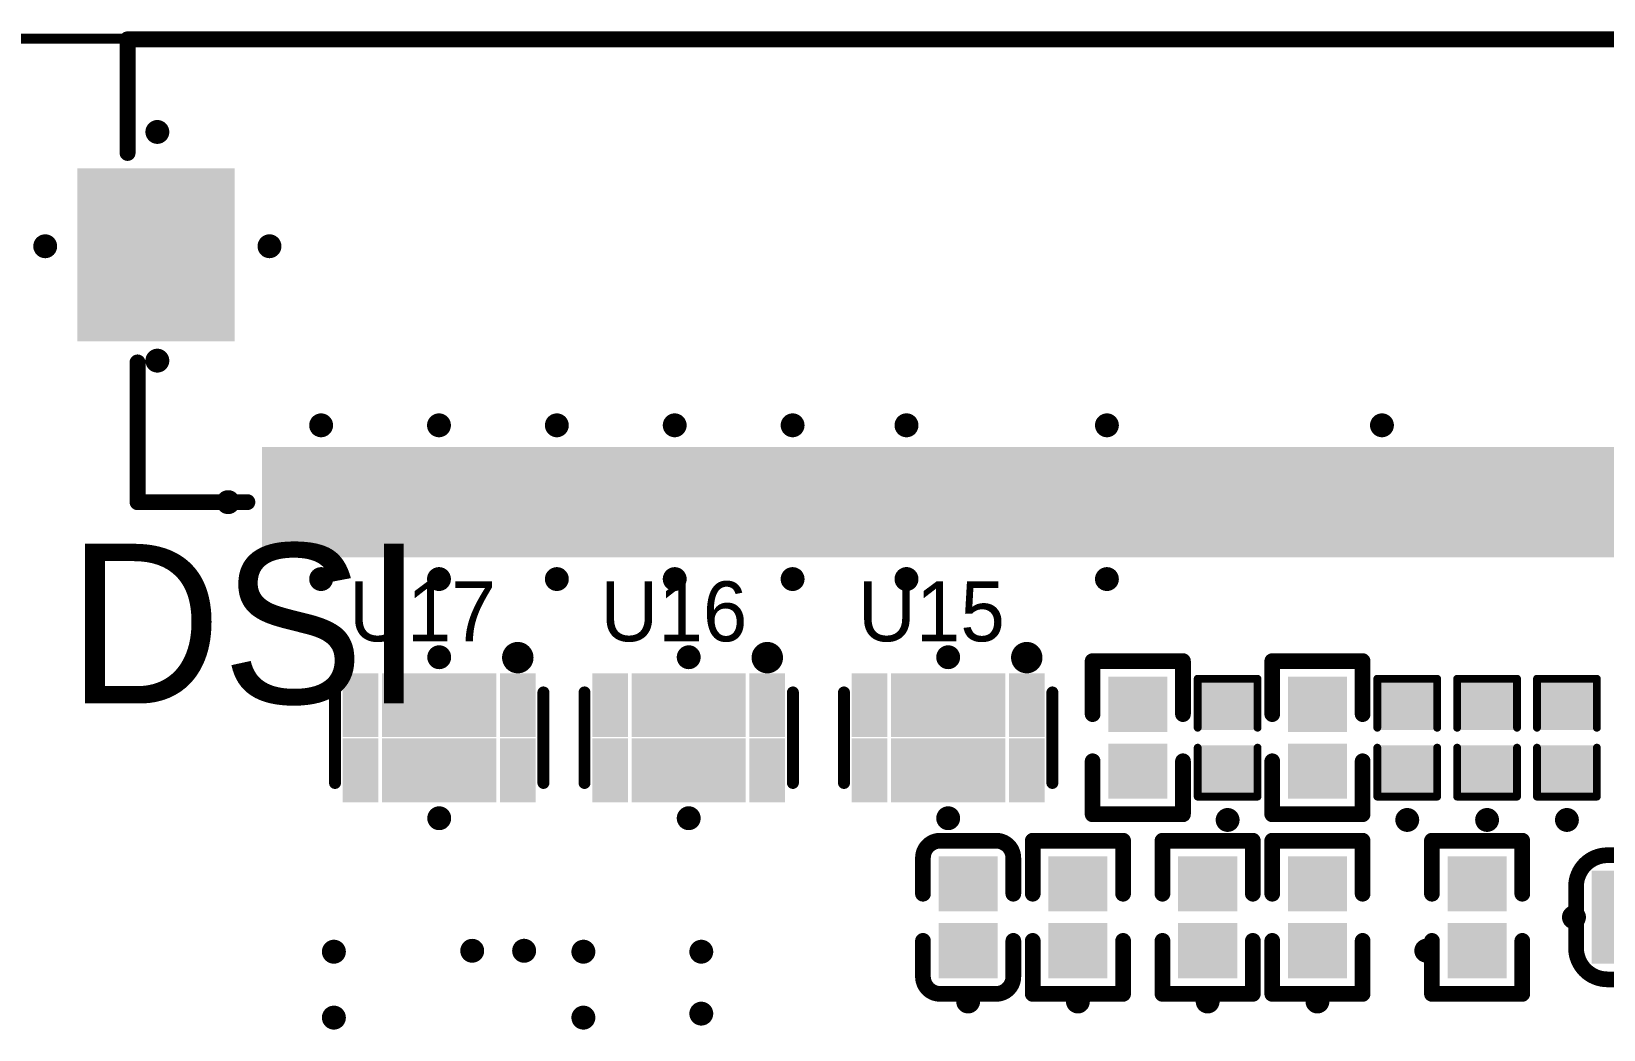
# Model space of a CAD drawing. Header units: millimetres. Extents: x 1205 to 1330, y 770 to 864.
# Drawn here: x 1232.02 to 1252.03, y 847.03 to 859.73 of the extents above; entities that cross this region are included whole.
import ezdxf

# ---------------------------------------------------------------- set-up
doc = ezdxf.new("R2010")
doc.units = ezdxf.units.MM
for name, color, linetype in [('Mechanical1', 6, 'Continuous'), ('TopOverlay', 2, 'Continuous'), ('TopPaste', 8, 'Continuous'), ('TopSolder', 216, 'Continuous'), ('ViaHoleLayer', 16, 'Continuous')]:
    doc.layers.add(name, color=color, linetype=linetype)

# ---------------------------------------------------------------- blocks, each defined once
blk = doc.blocks.new('0402_R_13')
at = {"layer": 'TopOverlay', "const_width": 0.2}
for points in [[(-0.975, 0.575), (-0.3, 0.575)], [(-0.975, 0.575), (-0.975, -0.575)], [(0.3, 0.575), (0.975, 0.575)], [(0.975, 0.575), (0.975, -0.575)], [(-0.3, -0.575), (-0.975, -0.575)], [(0.975, -0.575), (0.3, -0.575)]]:
    blk.add_lwpolyline(points, dxfattribs=at)
at = {"layer": 'TopOverlay', "const_width": 0.1}
for points in [[(-1.025, 0.575, 1), (-0.925, 0.575, 1)], [(-1.025, 0.575, 1), (-0.925, 0.575, 1)], [(-0.35, 0.575, 1), (-0.25, 0.575, 1)], [(0.25, 0.575, 1), (0.35, 0.575, 1)], [(0.925, 0.575, 1), (1.025, 0.575, 1)], [(0.925, 0.575, 1), (1.025, 0.575, 1)], [(-1.025, -0.575, 1), (-0.925, -0.575, 1)], [(-1.025, -0.575, 1), (-0.925, -0.575, 1)], [(-0.35, -0.575, 1), (-0.25, -0.575, 1)], [(0.25, -0.575, 1), (0.35, -0.575, 1)], [(0.925, -0.575, 1), (1.025, -0.575, 1)], [(0.925, -0.575, 1), (1.025, -0.575, 1)]]:
    blk.add_lwpolyline(points, format="xyb", close=True, dxfattribs=at)
at = {"layer": 'TopPaste'}
for points in [[(-0.725, -0.325), (-0.125, -0.325), (-0.725, 0.325), (-0.125, 0.325)], [(0.125, -0.325), (0.725, -0.325), (0.125, 0.325), (0.725, 0.325)]]:
    blk.add_solid(points, dxfattribs=at)
at = {"layer": 'TopSolder'}
for points in [[(-0.776, -0.376), (-0.074, -0.376), (-0.776, 0.376), (-0.074, 0.376)], [(0.074, -0.376), (0.776, -0.376), (0.074, 0.376), (0.776, 0.376)]]:
    blk.add_solid(points, dxfattribs=at)
blk = doc.blocks.new('0603_C_72')
at = {"layer": 'TopOverlay', "const_width": 0.2}
for points in [[(-1.535, 0.39, -0.414213), (-1.135, 0.79)], [(1.135, 0.79, -0.414213), (1.535, 0.39)], [(-1.135, -0.79, -0.414213), (-1.535, -0.39)], [(1.535, -0.39, -0.414213), (1.135, -0.79)]]:
    blk.add_lwpolyline(points, format="xyb", dxfattribs=at)
for points in [[(-0.4, 0.79), (-1.135, 0.79)], [(1.135, 0.79), (0.4, 0.79)], [(-1.535, 0.39), (-1.535, -0.39)], [(1.535, 0.39), (1.535, -0.39)], [(-0.4, -0.79), (-1.135, -0.79)], [(1.135, -0.79), (0.4, -0.79)]]:
    blk.add_lwpolyline(points, dxfattribs=at)
at = {"layer": 'TopOverlay', "const_width": 0.1}
for points in [[(-1.185, 0.79, 1), (-1.085, 0.79, 1)], [(-1.185, 0.79, 1), (-1.085, 0.79, 1)], [(-0.45, 0.79, 1), (-0.35, 0.79, 1)], [(0.35, 0.79, 1), (0.45, 0.79, 1)], [(1.085, 0.79, 1), (1.185, 0.79, 1)], [(1.085, 0.79, 1), (1.185, 0.79, 1)], [(-1.585, 0.39, 1), (-1.485, 0.39, 1)], [(-1.585, 0.39, 1), (-1.485, 0.39, 1)], [(1.485, 0.39, 1), (1.585, 0.39, 1)], [(1.485, 0.39, 1), (1.585, 0.39, 1)], [(-1.585, -0.39, 1), (-1.485, -0.39, 1)], [(-1.585, -0.39, 1), (-1.485, -0.39, 1)], [(1.485, -0.39, 1), (1.585, -0.39, 1)], [(1.485, -0.39, 1), (1.585, -0.39, 1)], [(-1.185, -0.79, 1), (-1.085, -0.79, 1)], [(-1.185, -0.79, 1), (-1.085, -0.79, 1)], [(-0.45, -0.79, 1), (-0.35, -0.79, 1)], [(0.35, -0.79, 1), (0.45, -0.79, 1)], [(1.085, -0.79, 1), (1.185, -0.79, 1)], [(1.085, -0.79, 1), (1.185, -0.79, 1)]]:
    blk.add_lwpolyline(points, format="xyb", close=True, dxfattribs=at)
at = {"layer": 'TopPaste'}
for points in [[(-1.235, -0.49), (-0.305, -0.49), (-1.235, 0.49), (-0.305, 0.49)], [(0.305, -0.49), (1.235, -0.49), (0.305, 0.49), (1.235, 0.49)]]:
    blk.add_solid(points, dxfattribs=at)
at = {"layer": 'TopSolder'}
for points in [[(-1.337, -0.592), (-0.203, -0.592), (-1.337, 0.592), (-0.203, 0.592)], [(0.203, -0.592), (1.337, -0.592), (0.203, 0.592), (1.337, 0.592)]]:
    blk.add_solid(points, dxfattribs=at)
blk = doc.blocks.new('0402_C_73')
at = {"layer": 'TopOverlay', "const_width": 0.2}
for points in [[(-0.975, 0.355, -0.414214), (-0.755, 0.575)], [(0.755, 0.575, -0.414214), (0.975, 0.355)], [(-0.755, -0.575, -0.414214), (-0.975, -0.355)], [(0.975, -0.355, -0.414214), (0.755, -0.575)]]:
    blk.add_lwpolyline(points, format="xyb", dxfattribs=at)
at = {"layer": 'TopOverlay', "const_width": 0.1}
for points in [[(-0.805, 0.575, 1), (-0.705, 0.575, 1)], [(-0.8, 0.575, 1), (-0.7, 0.575, 1)], [(-0.35, 0.575, 1), (-0.25, 0.575, 1)], [(0.25, 0.575, 1), (0.35, 0.575, 1)], [(0.7, 0.575, 1), (0.8, 0.575, 1)], [(0.705, 0.575, 1), (0.805, 0.575, 1)], [(-1.025, 0.355, 1), (-0.925, 0.355, 1)], [(-1.025, 0.355, 1), (-0.925, 0.355, 1)], [(0.925, 0.355, 1), (1.025, 0.355, 1)], [(0.925, 0.355, 1), (1.025, 0.355, 1)], [(-1.025, -0.355, 1), (-0.925, -0.355, 1)], [(-1.025, -0.355, 1), (-0.925, -0.355, 1)], [(0.925, -0.355, 1), (1.025, -0.355, 1)], [(0.925, -0.355, 1), (1.025, -0.355, 1)], [(-0.805, -0.575, 1), (-0.705, -0.575, 1)], [(-0.8, -0.575, 1), (-0.7, -0.575, 1)], [(-0.35, -0.575, 1), (-0.25, -0.575, 1)], [(0.25, -0.575, 1), (0.35, -0.575, 1)], [(0.7, -0.575, 1), (0.8, -0.575, 1)], [(0.705, -0.575, 1), (0.805, -0.575, 1)]]:
    blk.add_lwpolyline(points, format="xyb", close=True, dxfattribs=at)
at = {"layer": 'TopOverlay', "const_width": 0.2}
for points in [[(-0.75, 0.575), (-0.3, 0.575)], [(0.3, 0.575), (0.75, 0.575)], [(-0.975, 0.355), (-0.975, -0.355)], [(0.975, 0.355), (0.975, -0.355)], [(-0.3, -0.575), (-0.75, -0.575)], [(0.3, -0.575), (0.75, -0.575)]]:
    blk.add_lwpolyline(points, dxfattribs=at)
at = {"layer": 'TopPaste'}
for points in [[(-0.725, -0.325), (-0.125, -0.325), (-0.725, 0.325), (-0.125, 0.325)], [(0.125, -0.325), (0.725, -0.325), (0.125, 0.325), (0.725, 0.325)]]:
    blk.add_solid(points, dxfattribs=at)
at = {"layer": 'TopSolder'}
for points in [[(-0.776, -0.376), (-0.074, -0.376), (-0.776, 0.376), (-0.074, 0.376)], [(0.074, -0.376), (0.776, -0.376), (0.074, 0.376), (0.776, 0.376)]]:
    blk.add_solid(points, dxfattribs=at)
blk = doc.blocks.new('DFN1006_246')
at = {"layer": 'TopOverlay', "const_width": 0.1}
for points in [[(-0.75, -0.381), (-0.75, 0.381)], [(-0.127, 0.381), (-0.75, 0.381)], [(0.75, 0.381), (0.127, 0.381)], [(0.75, -0.381), (0.75, 0.381)], [(-0.127, -0.381), (-0.75, -0.381)], [(0.75, -0.381), (0.127, -0.381)]]:
    blk.add_lwpolyline(points, dxfattribs=at)
at = {"layer": 'TopOverlay', "const_width": 0.05}
for points in [[(-0.775, 0.381, 1), (-0.725, 0.381, 1)], [(-0.775, 0.381, 1), (-0.725, 0.381, 1)], [(-0.152, 0.381, 1), (-0.102, 0.381, 1)], [(0.102, 0.381, 1), (0.152, 0.381, 1)], [(0.725, 0.381, 1), (0.775, 0.381, 1)], [(0.725, 0.381, 1), (0.775, 0.381, 1)], [(-0.775, -0.381, 1), (-0.725, -0.381, 1)], [(-0.775, -0.381, 1), (-0.725, -0.381, 1)], [(-0.152, -0.381, 1), (-0.102, -0.381, 1)], [(0.102, -0.381, 1), (0.152, -0.381, 1)], [(0.725, -0.381, 1), (0.775, -0.381, 1)], [(0.725, -0.381, 1), (0.775, -0.381, 1)]]:
    blk.add_lwpolyline(points, format="xyb", close=True, dxfattribs=at)
at = {"layer": 'TopPaste'}
for points in [[(-0.65, -0.3), (-0.15, -0.3), (-0.65, 0.3), (-0.15, 0.3)], [(0.15, -0.3), (0.65, -0.3), (0.15, 0.3), (0.65, 0.3)]]:
    blk.add_solid(points, dxfattribs=at)
at = {"layer": 'TopSolder'}
for points in [[(-0.701, -0.351), (-0.099, -0.351), (-0.701, 0.351), (-0.099, 0.351)], [(0.099, -0.351), (0.701, -0.351), (0.099, 0.351), (0.701, 0.351)]]:
    blk.add_solid(points, dxfattribs=at)
blk = doc.blocks.new('DFN1006_247')
at = {"layer": 'TopOverlay', "const_width": 0.1}
for points in [[(-0.75, -0.381), (-0.75, 0.381)], [(-0.127, 0.381), (-0.75, 0.381)], [(0.75, 0.381), (0.127, 0.381)], [(0.75, -0.381), (0.75, 0.381)], [(-0.127, -0.381), (-0.75, -0.381)], [(0.75, -0.381), (0.127, -0.381)]]:
    blk.add_lwpolyline(points, dxfattribs=at)
at = {"layer": 'TopOverlay', "const_width": 0.05}
for points in [[(-0.775, 0.381, 1), (-0.725, 0.381, 1)], [(-0.775, 0.381, 1), (-0.725, 0.381, 1)], [(-0.152, 0.381, 1), (-0.102, 0.381, 1)], [(0.102, 0.381, 1), (0.152, 0.381, 1)], [(0.725, 0.381, 1), (0.775, 0.381, 1)], [(0.725, 0.381, 1), (0.775, 0.381, 1)], [(-0.775, -0.381, 1), (-0.725, -0.381, 1)], [(-0.775, -0.381, 1), (-0.725, -0.381, 1)], [(-0.152, -0.381, 1), (-0.102, -0.381, 1)], [(0.102, -0.381, 1), (0.152, -0.381, 1)], [(0.725, -0.381, 1), (0.775, -0.381, 1)], [(0.725, -0.381, 1), (0.775, -0.381, 1)]]:
    blk.add_lwpolyline(points, format="xyb", close=True, dxfattribs=at)
at = {"layer": 'TopPaste'}
for points in [[(-0.65, -0.3), (-0.15, -0.3), (-0.65, 0.3), (-0.15, 0.3)], [(0.15, -0.3), (0.65, -0.3), (0.15, 0.3), (0.65, 0.3)]]:
    blk.add_solid(points, dxfattribs=at)
at = {"layer": 'TopSolder'}
for points in [[(-0.701, -0.351), (-0.099, -0.351), (-0.701, 0.351), (-0.099, 0.351)], [(0.099, -0.351), (0.701, -0.351), (0.099, 0.351), (0.701, 0.351)]]:
    blk.add_solid(points, dxfattribs=at)
blk = doc.blocks.new('DFN1006_248')
at = {"layer": 'TopOverlay', "const_width": 0.1}
for points in [[(-0.75, -0.381), (-0.75, 0.381)], [(-0.127, 0.381), (-0.75, 0.381)], [(0.75, 0.381), (0.127, 0.381)], [(0.75, -0.381), (0.75, 0.381)], [(-0.127, -0.381), (-0.75, -0.381)], [(0.75, -0.381), (0.127, -0.381)]]:
    blk.add_lwpolyline(points, dxfattribs=at)
at = {"layer": 'TopOverlay', "const_width": 0.05}
for points in [[(-0.775, 0.381, 1), (-0.725, 0.381, 1)], [(-0.775, 0.381, 1), (-0.725, 0.381, 1)], [(-0.152, 0.381, 1), (-0.102, 0.381, 1)], [(0.102, 0.381, 1), (0.152, 0.381, 1)], [(0.725, 0.381, 1), (0.775, 0.381, 1)], [(0.725, 0.381, 1), (0.775, 0.381, 1)], [(-0.775, -0.381, 1), (-0.725, -0.381, 1)], [(-0.775, -0.381, 1), (-0.725, -0.381, 1)], [(-0.152, -0.381, 1), (-0.102, -0.381, 1)], [(0.102, -0.381, 1), (0.152, -0.381, 1)], [(0.725, -0.381, 1), (0.775, -0.381, 1)], [(0.725, -0.381, 1), (0.775, -0.381, 1)]]:
    blk.add_lwpolyline(points, format="xyb", close=True, dxfattribs=at)
at = {"layer": 'TopPaste'}
for points in [[(-0.65, -0.3), (-0.15, -0.3), (-0.65, 0.3), (-0.15, 0.3)], [(0.15, -0.3), (0.65, -0.3), (0.15, 0.3), (0.65, 0.3)]]:
    blk.add_solid(points, dxfattribs=at)
at = {"layer": 'TopSolder'}
for points in [[(-0.701, -0.351), (-0.099, -0.351), (-0.701, 0.351), (-0.099, 0.351)], [(0.099, -0.351), (0.701, -0.351), (0.099, 0.351), (0.701, 0.351)]]:
    blk.add_solid(points, dxfattribs=at)
blk = doc.blocks.new('DFN1006_249')
at = {"layer": 'TopOverlay', "const_width": 0.1}
for points in [[(-0.75, -0.381), (-0.75, 0.381)], [(-0.127, 0.381), (-0.75, 0.381)], [(0.75, 0.381), (0.127, 0.381)], [(0.75, -0.381), (0.75, 0.381)], [(-0.127, -0.381), (-0.75, -0.381)], [(0.75, -0.381), (0.127, -0.381)]]:
    blk.add_lwpolyline(points, dxfattribs=at)
at = {"layer": 'TopOverlay', "const_width": 0.05}
for points in [[(-0.775, 0.381, 1), (-0.725, 0.381, 1)], [(-0.775, 0.381, 1), (-0.725, 0.381, 1)], [(-0.152, 0.381, 1), (-0.102, 0.381, 1)], [(0.102, 0.381, 1), (0.152, 0.381, 1)], [(0.725, 0.381, 1), (0.775, 0.381, 1)], [(0.725, 0.381, 1), (0.775, 0.381, 1)], [(-0.775, -0.381, 1), (-0.725, -0.381, 1)], [(-0.775, -0.381, 1), (-0.725, -0.381, 1)], [(-0.152, -0.381, 1), (-0.102, -0.381, 1)], [(0.102, -0.381, 1), (0.152, -0.381, 1)], [(0.725, -0.381, 1), (0.775, -0.381, 1)], [(0.725, -0.381, 1), (0.775, -0.381, 1)]]:
    blk.add_lwpolyline(points, format="xyb", close=True, dxfattribs=at)
at = {"layer": 'TopPaste'}
for points in [[(-0.65, -0.3), (-0.15, -0.3), (-0.65, 0.3), (-0.15, 0.3)], [(0.15, -0.3), (0.65, -0.3), (0.15, 0.3), (0.65, 0.3)]]:
    blk.add_solid(points, dxfattribs=at)
at = {"layer": 'TopSolder'}
for points in [[(-0.701, -0.351), (-0.099, -0.351), (-0.701, 0.351), (-0.099, 0.351)], [(0.099, -0.351), (0.701, -0.351), (0.099, 0.351), (0.701, 0.351)]]:
    blk.add_solid(points, dxfattribs=at)
blk = doc.blocks.new('FFC0_5_40P_326')
at = {"layer": 'TopOverlay', "const_width": 0.203}
for points in [[(11.586, 1.574), (10.189, 1.574)], [(11.586, 1.574), (11.586, -0.204)], [(11.713, -2.871), (11.713, -4.316)], [(11.713, -4.316), (-12.163, -4.316)]]:
    blk.add_lwpolyline(points, dxfattribs=at)
at = {"layer": 'TopOverlay'}
for points, const_width in [([(10.138, 1.574, 1), (10.24, 1.574, 1)], 0.101), ([(11.535, 1.574, 1), (11.637, 1.574, 1)], 0.101), ([(11.535, 1.574, 1), (11.637, 1.574, 1)], 0.101), ([(11.535, -0.204, 1), (11.637, -0.204, 1)], 0.101), ([(11.662, -2.871, 1), (11.764, -2.871, 1)], 0.101), ([(11.662, -4.316, 1), (11.764, -4.316, 1)], 0.102), ([(11.662, -4.316, 1), (11.764, -4.316, 1)], 0.101)]:
    blk.add_lwpolyline(points, format="xyb", close=True, dxfattribs=dict(at, const_width=const_width))
at = {"layer": 'TopPaste'}
for points in [[(-6.9, 0.974), (-6.6, 0.974), (-6.9, 2.174), (-6.6, 2.174)], [(-6.4, 0.974), (-6.1, 0.974), (-6.4, 2.174), (-6.1, 2.174)], [(-5.9, 0.974), (-5.6, 0.974), (-5.9, 2.174), (-5.6, 2.174)], [(-5.4, 0.974), (-5.1, 0.974), (-5.4, 2.174), (-5.1, 2.174)], [(-4.9, 0.974), (-4.6, 0.974), (-4.9, 2.174), (-4.6, 2.174)], [(-4.4, 0.974), (-4.1, 0.974), (-4.4, 2.174), (-4.1, 2.174)], [(-3.9, 0.974), (-3.6, 0.974), (-3.9, 2.174), (-3.6, 2.174)], [(-3.4, 0.974), (-3.1, 0.974), (-3.4, 2.174), (-3.1, 2.174)], [(-2.9, 0.974), (-2.6, 0.974), (-2.9, 2.174), (-2.6, 2.174)], [(-2.4, 0.974), (-2.1, 0.974), (-2.4, 2.174), (-2.1, 2.174)], [(-1.9, 0.974), (-1.6, 0.974), (-1.9, 2.174), (-1.6, 2.174)], [(-1.4, 0.974), (-1.1, 0.974), (-1.4, 2.174), (-1.1, 2.174)], [(-0.9, 0.974), (-0.6, 0.974), (-0.9, 2.174), (-0.6, 2.174)], [(-0.4, 0.974), (-0.1, 0.974), (-0.4, 2.174), (-0.1, 2.174)], [(0.1, 0.974), (0.4, 0.974), (0.1, 2.174), (0.4, 2.174)], [(0.6, 0.974), (0.9, 0.974), (0.6, 2.174), (0.9, 2.174)], [(1.1, 0.974), (1.4, 0.974), (1.1, 2.174), (1.4, 2.174)], [(1.6, 0.974), (1.9, 0.974), (1.6, 2.174), (1.9, 2.174)], [(2.1, 0.974), (2.4, 0.974), (2.1, 2.174), (2.4, 2.174)], [(2.6, 0.974), (2.9, 0.974), (2.6, 2.174), (2.9, 2.174)], [(3.1, 0.974), (3.4, 0.974), (3.1, 2.174), (3.4, 2.174)], [(3.6, 0.974), (3.9, 0.974), (3.6, 2.174), (3.9, 2.174)], [(4.1, 0.974), (4.4, 0.974), (4.1, 2.174), (4.4, 2.174)], [(4.6, 0.974), (4.9, 0.974), (4.6, 2.174), (4.9, 2.174)], [(5.1, 0.974), (5.4, 0.974), (5.1, 2.174), (5.4, 2.174)], [(5.6, 0.974), (5.9, 0.974), (5.6, 2.174), (5.9, 2.174)], [(6.1, 0.974), (6.4, 0.974), (6.1, 2.174), (6.4, 2.174)], [(6.6, 0.974), (6.9, 0.974), (6.6, 2.174), (6.9, 2.174)], [(7.1, 0.974), (7.4, 0.974), (7.1, 2.174), (7.4, 2.174)], [(7.6, 0.974), (7.9, 0.974), (7.6, 2.174), (7.9, 2.174)], [(8.1, 0.974), (8.4, 0.974), (8.1, 2.174), (8.4, 2.174)], [(8.6, 0.974), (8.9, 0.974), (8.6, 2.174), (8.9, 2.174)], [(9.1, 0.974), (9.4, 0.974), (9.1, 2.174), (9.4, 2.174)], [(9.6, 0.974), (9.9, 0.974), (9.6, 2.174), (9.9, 2.174)], [(12.25, -0.574), (10.45, -0.574), (12.25, -2.574), (10.45, -2.574)]]:
    blk.add_solid(points, dxfattribs=at)
at = {"layer": 'TopSolder'}
for points in [[(-7.502, 0.872), (-6.998, 0.872), (-7.502, 2.276), (-6.998, 2.276)], [(-7.002, 0.872), (-6.498, 0.872), (-7.002, 2.276), (-6.498, 2.276)], [(-6.502, 0.872), (-5.998, 0.872), (-6.502, 2.276), (-5.998, 2.276)], [(-6.002, 0.872), (-5.498, 0.872), (-6.002, 2.276), (-5.498, 2.276)], [(-5.502, 0.872), (-4.998, 0.872), (-5.502, 2.276), (-4.998, 2.276)], [(-5.002, 0.872), (-4.498, 0.872), (-5.002, 2.276), (-4.498, 2.276)], [(-4.502, 0.872), (-3.998, 0.872), (-4.502, 2.276), (-3.998, 2.276)], [(-4.002, 0.872), (-3.498, 0.872), (-4.002, 2.276), (-3.498, 2.276)], [(-3.502, 0.872), (-2.998, 0.872), (-3.502, 2.276), (-2.998, 2.276)], [(-3.002, 0.872), (-2.498, 0.872), (-3.002, 2.276), (-2.498, 2.276)], [(-2.502, 0.872), (-1.998, 0.872), (-2.502, 2.276), (-1.998, 2.276)], [(-2.002, 0.872), (-1.498, 0.872), (-2.002, 2.276), (-1.498, 2.276)], [(-1.502, 0.872), (-0.998, 0.872), (-1.502, 2.276), (-0.998, 2.276)], [(-1.002, 0.872), (-0.498, 0.872), (-1.002, 2.276), (-0.498, 2.276)], [(-0.502, 0.872), (0.002, 0.872), (-0.502, 2.276), (0.002, 2.276)], [(-0.002, 0.872), (0.502, 0.872), (-0.002, 2.276), (0.502, 2.276)], [(0.498, 0.872), (1.002, 0.872), (0.498, 2.276), (1.002, 2.276)], [(0.998, 0.872), (1.502, 0.872), (0.998, 2.276), (1.502, 2.276)], [(1.498, 0.872), (2.002, 0.872), (1.498, 2.276), (2.002, 2.276)], [(1.998, 0.872), (2.502, 0.872), (1.998, 2.276), (2.502, 2.276)], [(2.498, 0.872), (3.002, 0.872), (2.498, 2.276), (3.002, 2.276)], [(2.998, 0.872), (3.502, 0.872), (2.998, 2.276), (3.502, 2.276)], [(3.498, 0.872), (4.002, 0.872), (3.498, 2.276), (4.002, 2.276)], [(3.998, 0.872), (4.502, 0.872), (3.998, 2.276), (4.502, 2.276)], [(4.498, 0.872), (5.002, 0.872), (4.498, 2.276), (5.002, 2.276)], [(4.998, 0.872), (5.502, 0.872), (4.998, 2.276), (5.502, 2.276)], [(5.498, 0.872), (6.002, 0.872), (5.498, 2.276), (6.002, 2.276)], [(5.998, 0.872), (6.502, 0.872), (5.998, 2.276), (6.502, 2.276)], [(6.498, 0.872), (7.002, 0.872), (6.498, 2.276), (7.002, 2.276)], [(6.998, 0.872), (7.502, 0.872), (6.998, 2.276), (7.502, 2.276)], [(7.498, 0.872), (8.002, 0.872), (7.498, 2.276), (8.002, 2.276)], [(7.998, 0.872), (8.502, 0.872), (7.998, 2.276), (8.502, 2.276)], [(8.498, 0.872), (9.002, 0.872), (8.498, 2.276), (9.002, 2.276)], [(8.998, 0.872), (9.502, 0.872), (8.998, 2.276), (9.502, 2.276)], [(9.498, 0.872), (10.002, 0.872), (9.498, 2.276), (10.002, 2.276)], [(12.352, -0.472), (10.348, -0.472), (12.352, -2.676), (10.348, -2.676)]]:
    blk.add_solid(points, dxfattribs=at)
blk = doc.blocks.new('0402_R_386')
at = {"layer": 'TopOverlay', "const_width": 0.2}
for points in [[(-0.975, 0.575), (-0.975, -0.575)], [(-0.975, 0.575), (-0.3, 0.575)], [(0.3, 0.575), (0.975, 0.575)], [(0.975, 0.575), (0.975, -0.575)], [(-0.3, -0.575), (-0.975, -0.575)], [(0.975, -0.575), (0.3, -0.575)]]:
    blk.add_lwpolyline(points, dxfattribs=at)
at = {"layer": 'TopOverlay', "const_width": 0.1}
for points in [[(-1.025, 0.575, 1), (-0.925, 0.575, 1)], [(-1.025, 0.575, 1), (-0.925, 0.575, 1)], [(-0.35, 0.575, 1), (-0.25, 0.575, 1)], [(0.25, 0.575, 1), (0.35, 0.575, 1)], [(0.925, 0.575, 1), (1.025, 0.575, 1)], [(0.925, 0.575, 1), (1.025, 0.575, 1)], [(-1.025, -0.575, 1), (-0.925, -0.575, 1)], [(-1.025, -0.575, 1), (-0.925, -0.575, 1)], [(-0.35, -0.575, 1), (-0.25, -0.575, 1)], [(0.25, -0.575, 1), (0.35, -0.575, 1)], [(0.925, -0.575, 1), (1.025, -0.575, 1)], [(0.925, -0.575, 1), (1.025, -0.575, 1)]]:
    blk.add_lwpolyline(points, format="xyb", close=True, dxfattribs=at)
at = {"layer": 'TopPaste'}
for points in [[(-0.725, -0.325), (-0.125, -0.325), (-0.725, 0.325), (-0.125, 0.325)], [(0.125, -0.325), (0.725, -0.325), (0.125, 0.325), (0.725, 0.325)]]:
    blk.add_solid(points, dxfattribs=at)
at = {"layer": 'TopSolder'}
for points in [[(-0.776, -0.376), (-0.074, -0.376), (-0.776, 0.376), (-0.074, 0.376)], [(0.074, -0.376), (0.776, -0.376), (0.074, 0.376), (0.776, 0.376)]]:
    blk.add_solid(points, dxfattribs=at)
blk = doc.blocks.new('0402_R_387')
at = {"layer": 'TopOverlay', "const_width": 0.2}
for points in [[(-0.975, 0.575), (-0.975, -0.575)], [(-0.975, 0.575), (-0.3, 0.575)], [(0.3, 0.575), (0.975, 0.575)], [(0.975, 0.575), (0.975, -0.575)], [(-0.3, -0.575), (-0.975, -0.575)], [(0.975, -0.575), (0.3, -0.575)]]:
    blk.add_lwpolyline(points, dxfattribs=at)
at = {"layer": 'TopOverlay', "const_width": 0.1}
for points in [[(-1.025, 0.575, 1), (-0.925, 0.575, 1)], [(-1.025, 0.575, 1), (-0.925, 0.575, 1)], [(-0.35, 0.575, 1), (-0.25, 0.575, 1)], [(0.25, 0.575, 1), (0.35, 0.575, 1)], [(0.925, 0.575, 1), (1.025, 0.575, 1)], [(0.925, 0.575, 1), (1.025, 0.575, 1)], [(-1.025, -0.575, 1), (-0.925, -0.575, 1)], [(-1.025, -0.575, 1), (-0.925, -0.575, 1)], [(-0.35, -0.575, 1), (-0.25, -0.575, 1)], [(0.25, -0.575, 1), (0.35, -0.575, 1)], [(0.925, -0.575, 1), (1.025, -0.575, 1)], [(0.925, -0.575, 1), (1.025, -0.575, 1)]]:
    blk.add_lwpolyline(points, format="xyb", close=True, dxfattribs=at)
at = {"layer": 'TopPaste'}
for points in [[(-0.725, -0.325), (-0.125, -0.325), (-0.725, 0.325), (-0.125, 0.325)], [(0.125, -0.325), (0.725, -0.325), (0.125, 0.325), (0.725, 0.325)]]:
    blk.add_solid(points, dxfattribs=at)
at = {"layer": 'TopSolder'}
for points in [[(-0.776, -0.376), (-0.074, -0.376), (-0.776, 0.376), (-0.074, 0.376)], [(0.074, -0.376), (0.776, -0.376), (0.074, 0.376), (0.776, 0.376)]]:
    blk.add_solid(points, dxfattribs=at)
blk = doc.blocks.new('0402_R_388')
at = {"layer": 'TopOverlay', "const_width": 0.2}
for points in [[(-0.975, 0.575), (-0.975, -0.575)], [(-0.975, 0.575), (-0.3, 0.575)], [(0.3, 0.575), (0.975, 0.575)], [(0.975, 0.575), (0.975, -0.575)], [(-0.3, -0.575), (-0.975, -0.575)], [(0.975, -0.575), (0.3, -0.575)]]:
    blk.add_lwpolyline(points, dxfattribs=at)
at = {"layer": 'TopOverlay', "const_width": 0.1}
for points in [[(-1.025, 0.575, 1), (-0.925, 0.575, 1)], [(-1.025, 0.575, 1), (-0.925, 0.575, 1)], [(-0.35, 0.575, 1), (-0.25, 0.575, 1)], [(0.25, 0.575, 1), (0.35, 0.575, 1)], [(0.925, 0.575, 1), (1.025, 0.575, 1)], [(0.925, 0.575, 1), (1.025, 0.575, 1)], [(-1.025, -0.575, 1), (-0.925, -0.575, 1)], [(-1.025, -0.575, 1), (-0.925, -0.575, 1)], [(-0.35, -0.575, 1), (-0.25, -0.575, 1)], [(0.25, -0.575, 1), (0.35, -0.575, 1)], [(0.925, -0.575, 1), (1.025, -0.575, 1)], [(0.925, -0.575, 1), (1.025, -0.575, 1)]]:
    blk.add_lwpolyline(points, format="xyb", close=True, dxfattribs=at)
at = {"layer": 'TopPaste'}
for points in [[(-0.725, -0.325), (-0.125, -0.325), (-0.725, 0.325), (-0.125, 0.325)], [(0.125, -0.325), (0.725, -0.325), (0.125, 0.325), (0.725, 0.325)]]:
    blk.add_solid(points, dxfattribs=at)
at = {"layer": 'TopSolder'}
for points in [[(-0.776, -0.376), (-0.074, -0.376), (-0.776, 0.376), (-0.074, 0.376)], [(0.074, -0.376), (0.776, -0.376), (0.074, 0.376), (0.776, 0.376)]]:
    blk.add_solid(points, dxfattribs=at)
blk = doc.blocks.new('0402_R_389')
at = {"layer": 'TopOverlay', "const_width": 0.2}
for points in [[(-0.975, 0.575), (-0.975, -0.575)], [(-0.975, 0.575), (-0.3, 0.575)], [(0.3, 0.575), (0.975, 0.575)], [(0.975, 0.575), (0.975, -0.575)], [(-0.3, -0.575), (-0.975, -0.575)], [(0.975, -0.575), (0.3, -0.575)]]:
    blk.add_lwpolyline(points, dxfattribs=at)
at = {"layer": 'TopOverlay', "const_width": 0.1}
for points in [[(-1.025, 0.575, 1), (-0.925, 0.575, 1)], [(-1.025, 0.575, 1), (-0.925, 0.575, 1)], [(-0.35, 0.575, 1), (-0.25, 0.575, 1)], [(0.25, 0.575, 1), (0.35, 0.575, 1)], [(0.925, 0.575, 1), (1.025, 0.575, 1)], [(0.925, 0.575, 1), (1.025, 0.575, 1)], [(-1.025, -0.575, 1), (-0.925, -0.575, 1)], [(-1.025, -0.575, 1), (-0.925, -0.575, 1)], [(-0.35, -0.575, 1), (-0.25, -0.575, 1)], [(0.25, -0.575, 1), (0.35, -0.575, 1)], [(0.925, -0.575, 1), (1.025, -0.575, 1)], [(0.925, -0.575, 1), (1.025, -0.575, 1)]]:
    blk.add_lwpolyline(points, format="xyb", close=True, dxfattribs=at)
at = {"layer": 'TopPaste'}
for points in [[(-0.725, -0.325), (-0.125, -0.325), (-0.725, 0.325), (-0.125, 0.325)], [(0.125, -0.325), (0.725, -0.325), (0.125, 0.325), (0.725, 0.325)]]:
    blk.add_solid(points, dxfattribs=at)
at = {"layer": 'TopSolder'}
for points in [[(-0.776, -0.376), (-0.074, -0.376), (-0.776, 0.376), (-0.074, 0.376)], [(0.074, -0.376), (0.776, -0.376), (0.074, 0.376), (0.776, 0.376)]]:
    blk.add_solid(points, dxfattribs=at)
blk = doc.blocks.new('0402_R_390')
at = {"layer": 'TopOverlay', "const_width": 0.2}
for points in [[(-0.975, -0.575), (-0.975, 0.575)], [(-0.3, 0.575), (-0.975, 0.575)], [(0.975, 0.575), (0.3, 0.575)], [(0.975, -0.575), (0.975, 0.575)], [(-0.975, -0.575), (-0.3, -0.575)], [(0.3, -0.575), (0.975, -0.575)]]:
    blk.add_lwpolyline(points, dxfattribs=at)
at = {"layer": 'TopOverlay', "const_width": 0.1}
for points in [[(-1.025, 0.575, 1), (-0.925, 0.575, 1)], [(-1.025, 0.575, 1), (-0.925, 0.575, 1)], [(-0.35, 0.575, 1), (-0.25, 0.575, 1)], [(0.25, 0.575, 1), (0.35, 0.575, 1)], [(0.925, 0.575, 1), (1.025, 0.575, 1)], [(0.925, 0.575, 1), (1.025, 0.575, 1)], [(-1.025, -0.575, 1), (-0.925, -0.575, 1)], [(-1.025, -0.575, 1), (-0.925, -0.575, 1)], [(-0.35, -0.575, 1), (-0.25, -0.575, 1)], [(0.25, -0.575, 1), (0.35, -0.575, 1)], [(0.925, -0.575, 1), (1.025, -0.575, 1)], [(0.925, -0.575, 1), (1.025, -0.575, 1)]]:
    blk.add_lwpolyline(points, format="xyb", close=True, dxfattribs=at)
at = {"layer": 'TopPaste'}
for points in [[(-0.725, -0.325), (-0.125, -0.325), (-0.725, 0.325), (-0.125, 0.325)], [(0.125, -0.325), (0.725, -0.325), (0.125, 0.325), (0.725, 0.325)]]:
    blk.add_solid(points, dxfattribs=at)
at = {"layer": 'TopSolder'}
for points in [[(-0.776, -0.376), (-0.074, -0.376), (-0.776, 0.376), (-0.074, 0.376)], [(0.074, -0.376), (0.776, -0.376), (0.074, 0.376), (0.776, 0.376)]]:
    blk.add_solid(points, dxfattribs=at)
blk = doc.blocks.new('DFN2510_599')
at = {"layer": 'TopOverlay', "const_width": 0.152}
for points in [[(-1.326, 0.576), (-1.326, -0.576)], [(1.326, 0.576), (1.326, -0.576)]]:
    blk.add_lwpolyline(points, dxfattribs=at)
at = {"layer": 'TopOverlay'}
for points, const_width in [([(-1.364, 0.576, 1), (-1.288, 0.576, 1)], 0.0762), ([(1.288, 0.576, 1), (1.364, 0.576, 1)], 0.0762), ([(-1.364, -0.576, 1), (-1.288, -0.576, 1)], 0.0762), ([(1.288, -0.576, 1), (1.364, -0.576, 1)], 0.0762), ([(-0.9, -1.019, 1), (-1.1, -1.019, 1)], 0.2), ([(-1.15, -1.019, 1), (-1.05, -1.019, 1)], 0.1), ([(-0.95, -1.019, 1), (-0.85, -1.019, 1)], 0.1)]:
    blk.add_lwpolyline(points, format="xyb", close=True, dxfattribs=dict(at, const_width=const_width))
at = {"layer": 'TopPaste'}
for points in [[(-1.125, 0.11), (-0.875, 0.11), (-1.125, 0.719), (-0.875, 0.719)], [(-0.625, 0.11), (-0.375, 0.11), (-0.625, 0.719), (-0.375, 0.719)], [(-0.19, 0.11), (0.19, 0.11), (-0.19, 0.719), (0.19, 0.719)], [(0.375, 0.11), (0.625, 0.11), (0.375, 0.719), (0.625, 0.719)], [(0.875, 0.11), (1.125, 0.11), (0.875, 0.719), (1.125, 0.719)], [(-1.125, -0.719), (-0.875, -0.719), (-1.125, -0.11), (-0.875, -0.11)], [(-0.625, -0.719), (-0.375, -0.719), (-0.625, -0.11), (-0.375, -0.11)], [(-0.19, -0.719), (0.19, -0.719), (-0.19, -0.11), (0.19, -0.11)], [(0.375, -0.719), (0.625, -0.719), (0.375, -0.11), (0.625, -0.11)], [(0.875, -0.719), (1.125, -0.719), (0.875, -0.11), (1.125, -0.11)]]:
    blk.add_solid(points, dxfattribs=at)
at = {"layer": 'TopSolder'}
for points in [[(-1.227, 0.008), (-0.773, 0.008), (-1.227, 0.821), (-0.773, 0.821)], [(-0.726, 0.008), (-0.273, 0.008), (-0.726, 0.821), (-0.273, 0.821)], [(-0.292, 0.008), (0.292, 0.008), (-0.292, 0.821), (0.292, 0.821)], [(0.274, 0.008), (0.727, 0.008), (0.274, 0.821), (0.727, 0.821)], [(0.773, 0.008), (1.227, 0.008), (0.773, 0.821), (1.227, 0.821)], [(-1.227, -0.821), (-0.773, -0.821), (-1.227, -0.008), (-0.773, -0.008)], [(-0.726, -0.821), (-0.273, -0.821), (-0.726, -0.008), (-0.273, -0.008)], [(-0.292, -0.821), (0.292, -0.821), (-0.292, -0.008), (0.292, -0.008)], [(0.274, -0.821), (0.727, -0.821), (0.274, -0.008), (0.727, -0.008)], [(0.773, -0.821), (1.227, -0.821), (0.773, -0.008), (1.227, -0.008)]]:
    blk.add_solid(points, dxfattribs=at)
blk = doc.blocks.new('DFN2510_600')
at = {"layer": 'TopOverlay', "const_width": 0.152}
for points in [[(-1.326, 0.576), (-1.326, -0.576)], [(1.326, 0.576), (1.326, -0.576)]]:
    blk.add_lwpolyline(points, dxfattribs=at)
at = {"layer": 'TopOverlay'}
for points, const_width in [([(-1.364, 0.576, 1), (-1.288, 0.576, 1)], 0.0762), ([(1.288, 0.576, 1), (1.364, 0.576, 1)], 0.0762), ([(-1.364, -0.576, 1), (-1.288, -0.576, 1)], 0.0762), ([(1.288, -0.576, 1), (1.364, -0.576, 1)], 0.0762), ([(-0.9, -1.019, 1), (-1.1, -1.019, 1)], 0.2), ([(-1.15, -1.019, 1), (-1.05, -1.019, 1)], 0.1), ([(-0.95, -1.019, 1), (-0.85, -1.019, 1)], 0.1)]:
    blk.add_lwpolyline(points, format="xyb", close=True, dxfattribs=dict(at, const_width=const_width))
at = {"layer": 'TopPaste'}
for points in [[(-1.125, 0.11), (-0.875, 0.11), (-1.125, 0.719), (-0.875, 0.719)], [(-0.625, 0.11), (-0.375, 0.11), (-0.625, 0.719), (-0.375, 0.719)], [(-0.19, 0.11), (0.19, 0.11), (-0.19, 0.719), (0.19, 0.719)], [(0.375, 0.11), (0.625, 0.11), (0.375, 0.719), (0.625, 0.719)], [(0.875, 0.11), (1.125, 0.11), (0.875, 0.719), (1.125, 0.719)], [(-1.125, -0.719), (-0.875, -0.719), (-1.125, -0.11), (-0.875, -0.11)], [(-0.625, -0.719), (-0.375, -0.719), (-0.625, -0.11), (-0.375, -0.11)], [(-0.19, -0.719), (0.19, -0.719), (-0.19, -0.11), (0.19, -0.11)], [(0.375, -0.719), (0.625, -0.719), (0.375, -0.11), (0.625, -0.11)], [(0.875, -0.719), (1.125, -0.719), (0.875, -0.11), (1.125, -0.11)]]:
    blk.add_solid(points, dxfattribs=at)
at = {"layer": 'TopSolder'}
for points in [[(-1.227, 0.008), (-0.773, 0.008), (-1.227, 0.821), (-0.773, 0.821)], [(-0.726, 0.008), (-0.273, 0.008), (-0.726, 0.821), (-0.273, 0.821)], [(-0.292, 0.008), (0.292, 0.008), (-0.292, 0.821), (0.292, 0.821)], [(0.274, 0.008), (0.727, 0.008), (0.274, 0.821), (0.727, 0.821)], [(0.773, 0.008), (1.227, 0.008), (0.773, 0.821), (1.227, 0.821)], [(-1.227, -0.821), (-0.773, -0.821), (-1.227, -0.008), (-0.773, -0.008)], [(-0.726, -0.821), (-0.273, -0.821), (-0.726, -0.008), (-0.273, -0.008)], [(-0.292, -0.821), (0.292, -0.821), (-0.292, -0.008), (0.292, -0.008)], [(0.274, -0.821), (0.727, -0.821), (0.274, -0.008), (0.727, -0.008)], [(0.773, -0.821), (1.227, -0.821), (0.773, -0.008), (1.227, -0.008)]]:
    blk.add_solid(points, dxfattribs=at)
blk = doc.blocks.new('DFN2510_601')
at = {"layer": 'TopOverlay', "const_width": 0.152}
for points in [[(-1.326, 0.576), (-1.326, -0.576)], [(1.326, 0.576), (1.326, -0.576)]]:
    blk.add_lwpolyline(points, dxfattribs=at)
at = {"layer": 'TopOverlay'}
for points, const_width in [([(-1.364, 0.576, 1), (-1.288, 0.576, 1)], 0.0762), ([(1.288, 0.576, 1), (1.364, 0.576, 1)], 0.0762), ([(-1.364, -0.576, 1), (-1.288, -0.576, 1)], 0.0762), ([(1.288, -0.576, 1), (1.364, -0.576, 1)], 0.0762), ([(-0.9, -1.019, 1), (-1.1, -1.019, 1)], 0.2), ([(-1.15, -1.019, 1), (-1.05, -1.019, 1)], 0.1), ([(-0.95, -1.019, 1), (-0.85, -1.019, 1)], 0.1)]:
    blk.add_lwpolyline(points, format="xyb", close=True, dxfattribs=dict(at, const_width=const_width))
at = {"layer": 'TopPaste'}
for points in [[(-1.125, 0.11), (-0.875, 0.11), (-1.125, 0.719), (-0.875, 0.719)], [(-0.625, 0.11), (-0.375, 0.11), (-0.625, 0.719), (-0.375, 0.719)], [(-0.19, 0.11), (0.19, 0.11), (-0.19, 0.719), (0.19, 0.719)], [(0.375, 0.11), (0.625, 0.11), (0.375, 0.719), (0.625, 0.719)], [(0.875, 0.11), (1.125, 0.11), (0.875, 0.719), (1.125, 0.719)], [(-1.125, -0.719), (-0.875, -0.719), (-1.125, -0.11), (-0.875, -0.11)], [(-0.625, -0.719), (-0.375, -0.719), (-0.625, -0.11), (-0.375, -0.11)], [(-0.19, -0.719), (0.19, -0.719), (-0.19, -0.11), (0.19, -0.11)], [(0.375, -0.719), (0.625, -0.719), (0.375, -0.11), (0.625, -0.11)], [(0.875, -0.719), (1.125, -0.719), (0.875, -0.11), (1.125, -0.11)]]:
    blk.add_solid(points, dxfattribs=at)
at = {"layer": 'TopSolder'}
for points in [[(-1.227, 0.008), (-0.773, 0.008), (-1.227, 0.821), (-0.773, 0.821)], [(-0.726, 0.008), (-0.273, 0.008), (-0.726, 0.821), (-0.273, 0.821)], [(-0.292, 0.008), (0.292, 0.008), (-0.292, 0.821), (0.292, 0.821)], [(0.274, 0.008), (0.727, 0.008), (0.274, 0.821), (0.727, 0.821)], [(0.773, 0.008), (1.227, 0.008), (0.773, 0.821), (1.227, 0.821)], [(-1.227, -0.821), (-0.773, -0.821), (-1.227, -0.008), (-0.773, -0.008)], [(-0.726, -0.821), (-0.273, -0.821), (-0.726, -0.008), (-0.273, -0.008)], [(-0.292, -0.821), (0.292, -0.821), (-0.292, -0.008), (0.292, -0.008)], [(0.274, -0.821), (0.727, -0.821), (0.274, -0.008), (0.727, -0.008)], [(0.773, -0.821), (1.227, -0.821), (0.773, -0.008), (1.227, -0.008)]]:
    blk.add_solid(points, dxfattribs=at)

msp = doc.modelspace()

# ---------------------------------------------------------------- linework, layer by layer
at = {"layer": 'Mechanical1', "const_width": 0.127}
msp.add_lwpolyline([(1207.582, 859.637), (1327.582, 859.637)], dxfattribs=at)
msp.add_lwpolyline([(1207.582, 859.637), (1327.582, 859.637)], dxfattribs=at)
at = {"layer": 'ViaHoleLayer', "const_width": 0.152}
for points in [[(1233.551, 858.45, 1), (1233.703, 858.45, 1)], [(1232.124, 856.995, 1), (1232.276, 856.995, 1)], [(1234.978, 856.995, 1), (1235.13, 856.995, 1)], [(1233.551, 855.539, 1), (1233.703, 855.539, 1)], [(1235.635, 854.716, 1), (1235.787, 854.716, 1)], [(1237.135, 854.716, 1), (1237.287, 854.716, 1)], [(1238.635, 854.716, 1), (1238.787, 854.716, 1)], [(1240.135, 854.716, 1), (1240.287, 854.716, 1)], [(1241.635, 854.716, 1), (1241.787, 854.716, 1)], [(1243.084, 854.716, 1), (1243.237, 854.716, 1)], [(1245.635, 854.716, 1), (1245.787, 854.716, 1)], [(1249.135, 854.716, 1), (1249.287, 854.716, 1)], [(1234.451, 853.738, 1), (1234.604, 853.738, 1)], [(1235.635, 852.759, 1), (1235.787, 852.759, 1)], [(1237.135, 852.759, 1), (1237.287, 852.759, 1)], [(1238.635, 852.759, 1), (1238.787, 852.759, 1)], [(1240.135, 852.759, 1), (1240.287, 852.759, 1)], [(1241.635, 852.759, 1), (1241.787, 852.759, 1)], [(1243.084, 852.759, 1), (1243.237, 852.759, 1)], [(1245.635, 852.759, 1), (1245.787, 852.759, 1)], [(1237.138, 851.764, 1), (1237.29, 851.764, 1)], [(1240.313, 851.764, 1), (1240.465, 851.764, 1)], [(1243.615, 851.764, 1), (1243.767, 851.764, 1)], [(1237.138, 849.715, 1), (1237.29, 849.715, 1)], [(1240.313, 849.715, 1), (1240.465, 849.715, 1)], [(1243.615, 849.715, 1), (1243.767, 849.715, 1)], [(1247.171, 849.693, 1), (1247.323, 849.693, 1)], [(1249.457, 849.693, 1), (1249.609, 849.693, 1)], [(1250.473, 849.693, 1), (1250.625, 849.693, 1)], [(1251.489, 849.693, 1), (1251.641, 849.693, 1)], [(1251.578, 848.454, 1), (1251.731, 848.454, 1)], [(1235.797, 848.016, 1), (1235.95, 848.016, 1)], [(1237.558, 848.028, 1), (1237.71, 848.028, 1)], [(1238.218, 848.028, 1), (1238.371, 848.028, 1)], [(1238.972, 848.016, 1), (1239.125, 848.016, 1)], [(1240.473, 848.016, 1), (1240.625, 848.016, 1)], [(1249.699, 848.029, 1), (1249.852, 848.029, 1)], [(1243.869, 847.382, 1), (1244.021, 847.382, 1)], [(1245.266, 847.382, 1), (1245.418, 847.382, 1)], [(1246.917, 847.382, 1), (1247.069, 847.382, 1)], [(1248.314, 847.382, 1), (1248.466, 847.382, 1)], [(1235.797, 847.177, 1), (1235.95, 847.177, 1)], [(1238.972, 847.177, 1), (1239.125, 847.177, 1)], [(1240.473, 847.228, 1), (1240.625, 847.228, 1)]]:
    msp.add_lwpolyline(points, format="xyb", close=True, dxfattribs=at)

# ---------------------------------------------------------------- block references
for name, p, rotation in [('FFC0_5_40P_326', (1244.961, 855.312), 180), ('DFN2510_601', (1237.214, 850.74), 180), ('DFN2510_600', (1240.389, 850.74), 180), ('DFN2510_599', (1243.691, 850.74), 180), ('0402_R_389', (1246.104, 850.74), 90), ('0402_R_388', (1248.39, 850.74), 90), ('DFN1006_249', (1247.247, 850.74), 270), ('DFN1006_248', (1249.533, 850.74), 270), ('DFN1006_247', (1250.549, 850.74), 270), ('DFN1006_246', (1251.565, 850.74), 270), ('0402_C_73', (1243.945, 848.454), 90), ('0402_R_390', (1245.342, 848.454), 270), ('0402_R_386', (1246.993, 848.454), 90), ('0402_R_387', (1248.39, 848.454), 90), ('0402_R_13', (1250.422, 848.454), 90), ('0603_C_72', (1253.216, 848.454), 180)]:
    msp.add_blockref(name, p, dxfattribs=dict(rotation=rotation))

# ---------------------------------------------------------------- texts
at = {"layer": 'TopOverlay'}
msp.add_text('DSI', height=2.032, rotation=360, dxfattribs=at).set_placement((1232.484, 851.176))
for s, p in [('U17', (1236.066, 851.967)), ('U16', (1239.266, 851.967)), ('U15', (1242.543, 851.967))]:
    msp.add_text(s, height=0.762, dxfattribs=at).set_placement(p)

doc.saveas('drawing.dxf')
